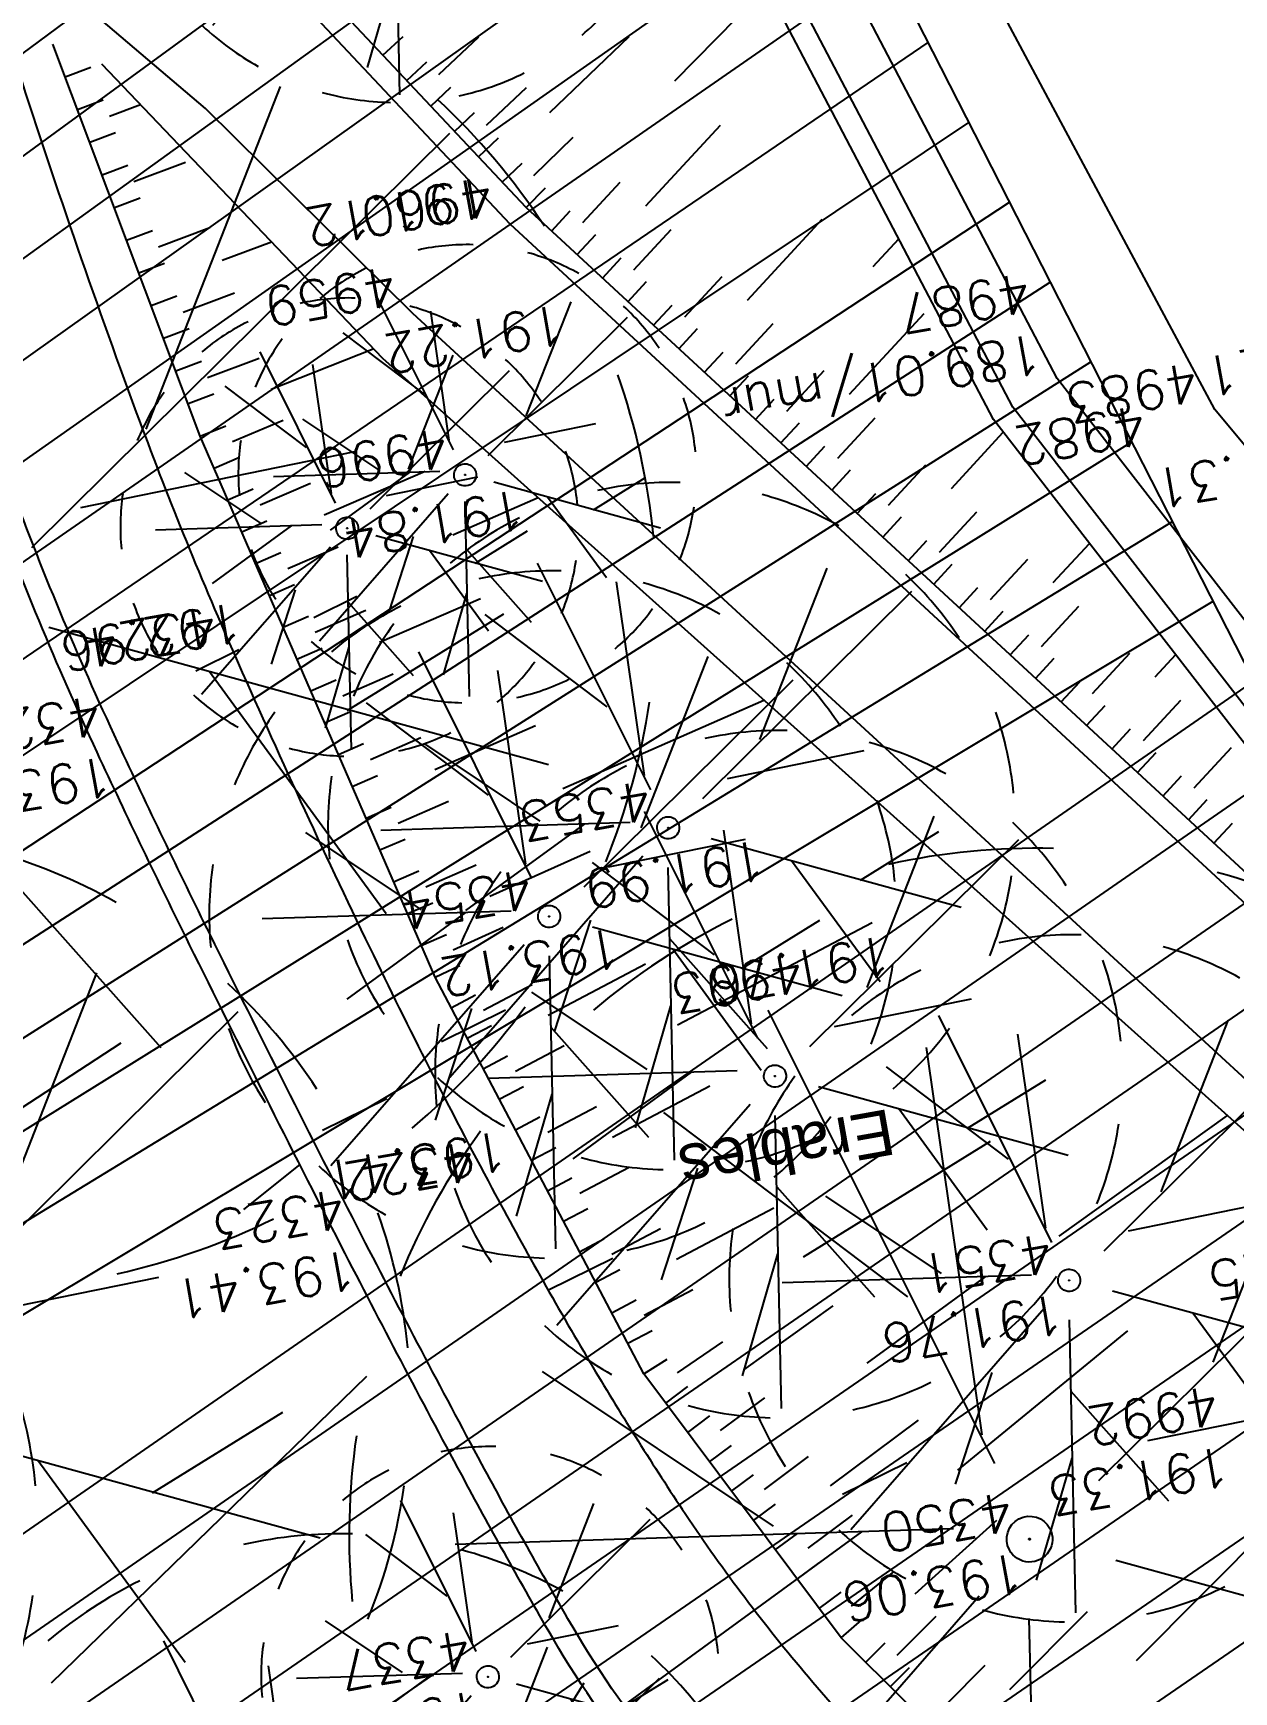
# Model space of a CAD drawing. Extents: x -2313930 to 3286427, y -3858277 to 2572692.
# Drawn here: x 490872 to 501358, y -307768 to -293283 of the extents above; entities that cross this region are included whole.
import ezdxf
from ezdxf.enums import TextEntityAlignment as Align
from ezdxf.lldxf.tags import DXFTag

# ---------------------------------------------------------------- set-up
doc = ezdxf.new("R2010")
doc.units = 0
for name, color, linetype, lineweight in [('_GAZELEC-RESERVATION 2', 132, 'Continuous', 18), ('Fond topo - P', 252, 'Continuous', 50), ('Fond topo - VOI', 252, 'Continuous', 25)]:
    doc.layers.add(name, color=color, linetype=linetype, lineweight=lineweight)
for name, color, linetype in [('Fond topo - CLO_MUR', 252, 'Continuous'), ('Fond topo - ESPACE_BOISE', 252, 'Continuous'), ('Fond topo - TAL', 252, 'Continuous'), ('Fond topo - TAL_HAC', 252, 'Continuous'), ('Fond topo - VEG', 252, 'Continuous'), ('Fond topo - VEG_TXT_ESSENCE', 252, 'Continuous'), ('Fond topo - Z_500', 252, 'Continuous'), ('prlm-VRD', 2, 'Continuous'), ('SA - EBC', 252, 'Continuous')]:
    doc.layers.add(name, color=color, linetype=linetype)
for name, color, linetype, plot in [('Fond topo - N', 252, 'Continuous', False), ('Fond topo - NCACHE', 252, 'Continuous', False), ('Fond topo - ZCACHE', 252, 'Continuous', False)]:
    doc.layers.add(name, color=color, linetype=linetype, plot=plot)
doc.styles.add('2000_ARIAL', font='arial.ttf', dxfattribs={"height": 0.400000006})
doc.styles.add('SIMPLEX', font='simplex_.ttf', dxfattribs={"height": 1.25})
tags = doc.linetypes.add('L1', pattern=[1.0000000298023224, 0.6000000238418579, -0.4000000059604645]).pattern_tags.tags
tags[6:7] = [DXFTag(74, 4), DXFTag(75, 0), DXFTag(340, '0'), DXFTag(46, 0.0), DXFTag(50, 0.0), DXFTag(44, 0.0), DXFTag(45, 0.0)]
tags[4:5] = [DXFTag(74, 4), DXFTag(75, 0), DXFTag(340, '0'), DXFTag(46, 0.0), DXFTag(50, 0.0), DXFTag(44, 0.0), DXFTag(45, 0.0)]
tags = doc.linetypes.add('L16', pattern=[0.37500001490116125, 0.300000011920929, -0.07500000298023224]).pattern_tags.tags
tags[6:7] = [DXFTag(74, 4), DXFTag(75, 0), DXFTag(340, '0'), DXFTag(46, 0.0), DXFTag(50, 0.0), DXFTag(44, 0.0), DXFTag(45, 0.0)]
tags[4:5] = [DXFTag(74, 4), DXFTag(75, 0), DXFTag(340, '0'), DXFTag(46, 0.0), DXFTag(50, 0.0), DXFTag(44, 0.0), DXFTag(45, 0.0)]
tags = doc.linetypes.add('L8', pattern=[0.22500000894069674, 0.1500000059604645, -0.07500000298023224]).pattern_tags.tags
tags[6:7] = [DXFTag(74, 4), DXFTag(75, 0), DXFTag(340, '0'), DXFTag(46, 0.0), DXFTag(50, 0.0), DXFTag(44, 0.0), DXFTag(45, 0.0)]
tags[4:5] = [DXFTag(74, 4), DXFTag(75, 0), DXFTag(340, '0'), DXFTag(46, 0.0), DXFTag(50, 0.0), DXFTag(44, 0.0), DXFTag(45, 0.0)]

# ---------------------------------------------------------------- blocks, each defined once
blk = doc.blocks.new('PTOPO')
at = {"layer": 'Fond topo - NCACHE', "style": 'SIMPLEX'}
blk.add_attdef('MAT', text='', height=0.34, dxfattribs=at).set_placement((0.09999999986030161, -0.09999999962747097), align=Align.TOP_LEFT)
at = {"layer": 'Fond topo - ZCACHE', "style": 'SIMPLEX'}
blk.add_attdef('ALT', (0.09999999986030161, 0.09999999962747097), '', height=0.34, dxfattribs=at)
blk = doc.blocks.new('VEG14')
at = {"ltscale": 2, "flags": 128}
for points in [[(0.5, 0, -1), (-0.5, 0, -1)], [(0.016, 0, -1), (-0.016, 0, -1)]]:
    blk.add_lwpolyline(points, format="xyb", close=True, dxfattribs=at)
blk = doc.blocks.new('VEG12')
at = {"ltscale": 2}
for p, q in [((0.01815258799999997, 0.057406781), (0.100441039, 0.47293725)), ((0.05749608, 0.253444298), (0.145517598, 0.414706841)), ((0.037902722, 0.15845596), (-0.06593155700000003, 0.344147082)), ((-0.158788295, 0.086017079), (-0.245985314, 0.284587218)), ((0.04981112299999996, 0.033821695), (0.391570728, 0.285894318)), ((0.143890955, 0.107467204), (0.230033352, 0.253971609)), ((0.2917471699999999, 0.208620217), (0.392372872, 0.233301274)), ((-0.05229389700000003, 0.02983962500000001), (-0.383643778, 0.204631851)), ((-0.25001839, 0.135126714), (-0.3755999820000001, 0.091127132)), ((0.122915307, -0.02992704099999999), (0.317230371, 0.05540147100000001)), ((0.057557527, -0.01766878999999999), (0.411943876, -0.08413611500000001)), ((-0.05265807700000003, -0.029192154), (-0.412380265, -0.256628677)), ((-0.09359106700000003, -0.049762263), (-0.2956446150000001, -0.04653133200000001)), ((0.184132294, -0.04763066399999999), (0.323120213, -0.192805613)), ((0.01825986499999999, -0.057372749), (0.107637982, -0.4128258760000001)), ((0.02259491799999996, -0.07955337300000001), (0.001649748999999978, -0.36183712)), ((-0.151821475, -0.09483882200000002), (-0.2999525240000001, -0.315936062)), ((0.05371548199999998, -0.188497704), (0.197263789, -0.356749422))]:
    blk.add_line(p, q, dxfattribs=at)
for start, end in [(90, 103.8461539085843), (62.30769199853572, 76.15384597947835), (117.6923078993823, 131.5384619204946), (34.61538499867542, 48.46153799321151), (145.3846149358338, 159.2307690506909), (6.923076979206323, 20.76923090842763), (173.0769230068974, 186.9230769931026), (339.2307689837768, 353.0769230207937), (200.7692310571047, 214.6153850641662), (311.5384620067885, 325.3846150013246), (228.4615380795054, 242.3076921006177), (283.8461540205217, 297.6923080014643), (256.1538460914157, 270)]:
    blk.add_arc((0, 0), 0.496982058, start, end, dxfattribs=at)
blk = doc.blocks.new('RESINEUX')
at = {"ltscale": 2}
for p, q in [((-0.074169265, 0.428845282), (-0.014171327, 0.418845625)), ((-0.094168577, 0.388846656), (-0.024170983, 0.388846656)), ((-0.104168234, 0.338848375), (-0.014171327, 0.348848031)), ((-0.11416789, 0.298849749), (-0.014171327, 0.318849062)), ((-0.11416789, 0.258851124), (-0.004171670000000001, 0.288850093)), ((-0.104168234, 0.218852498), (0.015827643, 0.258851124)), ((0.325816989, 0.248851468), (0.345816302, 0.168854217)), ((0.365815615, 0.248851468), (0.365815615, 0.188853529)), ((0.285818364, 0.238851811), (0.325816989, 0.15885456)), ((0.395814584, 0.238851811), (0.395814584, 0.188853529)), ((-0.094168577, 0.178853873), (0.015827643, 0.218852499)), ((0.245819739, 0.218852498), (0.29581802, 0.138855248)), ((0.425813553, 0.228852155), (0.415813896, 0.188853529)), ((0.445812866, 0.208852842), (0.435813209, 0.188853529)), ((-0.094168577, 0.128855591), (0.035826955, 0.18885353)), ((0.205821113, 0.198853186), (0.265819051, 0.108856279)), ((0.165822488, 0.178853873), (0.225820426, 0.07885731)), ((-0.08416892100000001, 0.08885696600000001), (0.035826955, 0.148854904)), ((0.115824206, 0.148854904), (0.205821113, 0.038858684)), ((-0.074169264, 0.058857997), (0.05582626800000001, 0.118855935)), ((0.06582592400000001, 0.118855935), (0.155822831, 0.008859715)), ((-0.444156549, 0.058857997), (-0.394158268, 0.108856279)), ((-0.41415758, 0.018859372), (-0.374158955, 0.08885696600000001)), ((-0.374158955, -0.011139597), (-0.33416033, 0.08885696600000001)), ((-0.33416033, -0.03113891), (-0.294161704, 0.08885696600000001)), ((-0.294161704, -0.051138223), (-0.264162735, 0.08885696600000001)), ((-0.254163079, -0.06113787900000001), (-0.234163766, 0.08885696600000001)), ((-0.204164797, -0.071137536), (-0.204164797, 0.08885696600000001)), ((-0.164166172, -0.08113719200000001), (-0.164166172, 0.08885696600000001)), ((-0.124167546, -0.091136848), (-0.11416789, 0.098856622)), ((0.045826612, -0.14113513), (0.125823863, -0.001139941)), ((0.09582489300000001, -0.151134786), (0.175822144, -0.03113891)), ((0.135823519, -0.161134443), (0.225820426, -0.051138223)), ((-0.104168234, -0.06113787900000001), (0.025827299, -0.14113513)), ((0.185821801, -0.171134099), (0.265819051, -0.08113719200000001)), ((-0.11416789, -0.101136505), (-0.004171670000000001, -0.171134099)), ((0.235820082, -0.191133412), (0.315817333, -0.111136161)), ((-0.124167546, -0.151134786), (-0.014171327, -0.211132724)), ((0.275818708, -0.201133068), (0.345816302, -0.151134786)), ((-0.134167203, -0.191133412), (-0.014171327, -0.261131006)), ((0.305817677, -0.231132037), (0.375815271, -0.191133412)), ((-0.134167203, -0.231132037), (-0.034170639, -0.301129632)), ((0.335816646, -0.271130662), (0.395814584, -0.25113135)), ((-0.144166859, -0.271130662), (-0.054169952, -0.341128257)), ((0.385814927, -0.291129975), (0.345816302, -0.291129975)), ((-0.154166515, -0.311129288), (-0.074169264, -0.3911265390000001)), ((0.345816302, -0.311129288), (0.385814927, -0.321128944)), ((0.365815615, -0.341128257), (0.345816302, -0.331128601)), ((-0.174165828, -0.341128257), (-0.124167546, -0.411125851)), ((-0.204164797, -0.36112757), (-0.174165828, -0.431125164)), ((-0.264162735, -0.3911265390000001), (-0.264162735, -0.431125164)), ((-0.234163766, -0.381126882), (-0.22416411, -0.431125164))]:
    blk.add_line(p, q, dxfattribs=at)
for centre, major_axis, ratio, start_param, end_param in [((0.125824658, 0.32584846), (-0.141416496, 0.141416496), 0.9999999999990478, 6.0187679254481, 7.001196311805126), ((0.626553274, 0.375004286), (0.495806787, 0.495806787), 0.9999999999992479, 2.407115294926716, 2.808261770600389), ((0.6156107310000001, -0.413017298), (-0.494244527, 0.494244527), 0.9999999999994863, 5.940864207087385, 6.402329262634387), ((0.346817063, 0.020858942), (0.141416496, 0.141416496), 0.9999999999984862, 0.2082352305735228, 0.9403659464662355), ((-0.271161699, 0.231851691), (-0.148487321, 0.148487321), 0.999999999999426, 1.039500649605982, 1.948537937165391), ((-0.132308309, 0.771717634), (0.5413446150000001, 0.5413446150000001), 0.999999999999071, 3.63264165587472, 4.003214602841574), ((0, 0), (-0.001131371, 0.001131371), 0.99999999997417, 3.926990817000156, 7.06858347058995), ((0, 0), (-0.001131371, 0.001131371), 0.99999999997417, 0.7853981634103633, 3.926990817000156), ((-0.091248273, -0.737988308), (0.495574425, 0.495574425), 0.9999999999996342, 0.1822567691657557, 0.5883250715815413), ((-0.744748968, -0.046828497), (-0.4953887950000001, 0.4953887950000001), 0.9999999999996526, 3.509030027783859, 3.906773112117224), ((0.162823386, -0.300130027), (-0.141416496, 0.141416496), 0.9999999999997603, 3.670881203304562, 4.697745667496582), ((-0.265161906, -0.212133051), (-0.141416496, 0.141416496), 0.9999999999999891, 2.259520706035595, 3.289317319450373)]:
    blk.add_ellipse(centre, major_axis=major_axis, ratio=ratio, start_param=start_param, end_param=end_param, dxfattribs=at)
blk = doc.blocks.new('A$C1F970F0F')
at = {"layer": 'SA - EBC'}
h = blk.add_hatch(dxfattribs=at)
h.set_pattern_fill('_USER', color=256, scale=74.99999999999999, angle=-325.7236014113932, style=0, pattern_type=0)
h.set_pattern_definition([(34.27639858860678, (-277130161.1279894, -473864756.7787022), (-42.238928459823, 61.97477650275113), [])])
edge = h.paths.add_edge_path()
edge.add_line((5801.470568619522, -3162.013069131843), (4083.559282644929, -3271.123614088357))
edge.add_line((4083.559282644929, -3271.123614088356), (4014.481307725509, -3717.332461968055))
edge.add_line((4014.48130772551, -3717.332461968055), (3135.517961824245, -3810.19300101904))
edge.add_line((3135.517961824245, -3810.19300101904), (2274.245008604417, -3693.648081323564))
edge.add_line((2274.245008604417, -3693.648081323564), (1554.636776175834, -3420.099318784944))
edge.add_arc((2508.775769578408, -2315.674454232369), 1459.498372788833, 157.1868533427094, 229.1754823893534, ccw=False)
edge.add_arc((1966.013830892235, -2087.371785851423), 870.6752834691503, 94.3015183869224, 157.1868533106914, ccw=False)
edge.add_line((1900.708697991695, -1219.149067345796), (2859.239020416566, -1223.495634912559))
edge.add_arc((3100.860739749298, 1265.329539486049), 2500.526305395239, 264.4549516394795, 302.9422754293212)
edge.add_arc((4209.331858878893, -445.3369775435177), 462.1229708170858, 302.9422754305585, 376.8336969250394)
edge.add_arc((2214.122706379954, -1049.006753214115), 2546.655714682971, 16.8336969158998, 38.14703645440247)
edge.add_arc((3041.32627014761, -399.2990096244524), 1494.806919462396, 38.14703657403813, 72.97328584086019)
edge.add_line((3479.031970107599, 1029.988031775616), (2182.437305702805, 1414.38613606858))
edge.add_line((2182.437305702805, 1414.38613606858), (1056.590900019184, 1822.819186472099))
edge.add_arc((1766.412018482452, 3779.442320525911), 2081.398594438606, 212.7495497786225, 250.0603089288685, ccw=False)
edge.add_line((15.86575126143373, 2653.472571668582), (-104.0907319930869, 3091.26353710603))
edge.add_line((-104.0907319930869, 3091.26353710603), (-169.6986146466322, 3639.54836895815))
edge.add_line((-169.6986146466322, 3639.548368958149), (-35.58090533515337, 6158.014854826562))
edge.add_arc((-194.3533792400212, 7143.826589584332), 998.5156357593988, 279.1493507374978, 373.962283499627)
edge.add_arc((2392.201579171132, 7786.918955579627), 1666.786287877102, 172.6269749467245, 193.9622835974407, ccw=False)
edge.add_arc((-45.50651600643437, 8102.354993671941), 791.2455775503726, -7.373025019439765, 16.43829965925021)
edge.add_line((713.3969204091394, 8326.263765657093), (486.7428317772967, 9142.81155059313))
edge.add_line((486.7428317772967, 9142.811550593131), (1338.845530021721, 9564.23852196786))
edge.add_line((1338.845530021721, 9564.23852196786), (1632.623584095551, 8945.24637913095))
edge.add_line((1632.623584095551, 8945.246379130947), (1394.029444699765, 8829.874494032001))
edge.add_line((1394.029444699765, 8829.874494032001), (1731.997733793977, 8131.230781666551))
edge.add_arc((1233.216649704336, 7889.945865525577), 554.0766919865823, -19.640967550384175, 25.815335324856676, ccw=False)
edge.add_line((1755.055695752756, 7703.706797235046), (1558.214479468655, 6807.520788570679))
edge.add_line((1558.214479468655, 6807.52078857068), (1570.021725572625, 6609.158708993335))
edge.add_line((1570.021725572625, 6609.158708993335), (1852.913141606868, 5734.125706863067))
edge.add_line((1852.913141606869, 5734.125706863067), (2726.748207475315, 4020.986816292172))
edge.add_line((2726.748207475315, 4020.986816292172), (3802.352916265851, 4004.947770972833))
edge.add_arc((8355.58168857983, 5950.706307988518), 4951.552134169374, 203.138762427905, 230.8301436200186)
edge.add_arc((13583.66465597079, 12367.85935474512), 13228.79229856088, 230.8301435441083, 233.1638398044412)
edge.add_line((5652.622255943647, 1780.153648245416), (4998.697813068342, 1820.441475819727))
edge.add_line((4998.697813068342, 1820.441475819727), (4863.841220233488, 767.0816613875431))
edge.add_line((4863.841220233488, 767.0816613875434), (5595.355488733695, 631.185878681516))
edge.add_line((5595.355488733695, 631.1858786815158), (5852.747939948536, -2020.707044821664))
edge.add_line((5852.747939948536, -2020.707044821665), (5881.394298709887, -2966.563612924887))
edge.add_line((5881.394298709887, -2966.563612924887), (5801.470568619523, -3162.013069131842))
at = {"layer": 'Fond topo - CLO_MUR', "ltscale": 2, "flags": 128}
for points in [[(3210.806780600868, 3655.560700736976), (2967.47607868367, 3852.247976098117), (2806.124080487538, 4009.722052395067), (2483.105938503675, 4426.406660257979), (2293.115390969659, 4788.92082265986), (2078.790872079524, 5309.014267923731), (2007.53972659059, 5290.836340538137)], [(3185.690594999554, 3616.714062519209), (2936.886427587082, 3817.825609500645), (2771.71810132509, 3979.024292373781), (2444.253974394841, 4401.444099320484), (2251.39051342329, 4769.439965430745), (2051.473408426969, 5254.571467959324), (2018.911219276944, 5246.264048859436)]]:
    blk.add_lwpolyline(points, dxfattribs=at)
at = {"layer": 'Fond topo - ESPACE_BOISE', "linetype": 'L1', "ltscale": 2, "flags": 128}
blk.add_lwpolyline([(5801.470568619522, -3162.013069131843), (4083.559282644929, -3271.123614088356), (4014.48130772551, -3717.332461968055), (3135.517961824245, -3810.19300101904), (2274.245008604417, -3693.648081323564), (1554.636776175834, -3420.099318784944, -0.3248648439675891), (1163.447808694293, -1749.787382690587, -0.2814891279475962), (1900.708697991695, -1219.149067345796), (2859.239020416566, -1223.495634912559, 0.1695292870025676), (4460.631470672048, -833.159289007697, 0.3340686001642133), (4651.652558133293, -311.5085830883972, 0.09326601102169153), (4216.884593398947, 524.0158635944096, 0.153138720952933), (3479.031970107599, 1029.988031775616), (2182.437305702805, 1414.38613606858), (1056.590900019184, 1822.819186472099, -0.1642525569996709), (15.86575126143373, 2653.472571668582), (-104.0907319930869, 3091.26353710603), (-169.6986146466322, 3639.548368958149), (-35.58090533515337, 6158.014854826562, 0.4390366150430304), (774.660880078399, 7384.751557306568, -0.09336270405047195), (739.1967976091219, 8000.81547627212, 0.104271961321091), (713.3969204091394, 8326.263765657093), (486.7428317772967, 9142.811550593131), (1338.845530021721, 9564.23852196786), (1632.623584095551, 8945.246379130947), (1394.029444699765, 8829.874494032001), (1731.997733793977, 8131.23078166655, -0.2009829630843761), (1755.055695752756, 7703.706797235046), (1558.214479468655, 6807.52078857068), (1570.021725572625, 6609.158708993335), (1852.913141606869, 5734.125706863067), (2726.748207475315, 4020.986816292172), (3802.352916265851, 4004.947770972833, 0.121417881002313), (5228.074839294609, 2111.882341611708, 0.01018302282179253), (5652.622255943647, 1780.153648245416), (4998.697813068342, 1820.441475819727), (4863.841220233488, 767.0816613875434), (5595.355488733695, 631.1858786815158), (5852.747939948536, -2020.707044821665), (5881.394298709887, -2966.563612924887)], format="xyb", close=True, dxfattribs=at)
at = {"layer": 'Fond topo - TAL', "linetype": 'L8', "ltscale": 2, "flags": 128}
for points in [[(3095.782607199828, 2385.585303046955, 0.2025701717713174), (3062.928562418754, 2428.211306367457, -0.007879161599459306), (2857.803467410294, 2566.268508164295, -0.01612499363821745), (2760.575440600426, 2638.720483728613, -0.005612050926987784), (2357.461271401177, 2967.296817088869, -0.02310981944406066), (2262.98048469697, 3053.793995152751, -0.02656853736084773), (2121.606081146174, 3211.721960668646, -0.03868213141289542), (2038.45437682572, 3333.343527862226, -0.007175392863421301), (1963.013500548578, 3468.842593592141, -0.004924543901637316), (1858.109154729277, 3668.478834636397, -0.003633774980151405), (1725.411288200116, 3931.858539373142, -0.005756497948632509), (1644.66149301996, 4099.913051201009, -0.02086462232268653), (1548.002817935727, 4331.961080216465, -0.01528835115206335), (1439.664852180741, 4656.282704507437, -0.00998661920293276), (1370.416238611539, 4904.713335883505, -0.02421681069612429), (1348.592634374304, 5010.498408480193, -0.004068535753421325), (1329.870118341899, 5137.04332846393, -0.00117186381131355), (1269.618313142295, 5576.012034803227, -0.001529534022618814), (1207.758708859682, 6045.509424564135, -0.006277708336209411), (1194.419927550409, 6160.595131915282, -0.0295487888980973), (1190.357233869101, 6253.392064706427, -0.007897956095757505), (1200.907519814881, 6592.264625065231, -0.009534636861174617), (1219.619672052993, 6875.423149991743, -0.02633710465156826), (1230.412077270945, 6953.292803315764)], [(1648.476071099158, 4701.044742868301), (1893.836695455289, 4444.173057774624), (2760.977628470978, 3666.99480532285), (3028.826082149247, 3460.239980397087), (3286.899550296483, 3277.195127444467, 0.171233238763422), (3472.041498058922, 3224.408252583907, -0.137285581872792), (3581.59565091623, 3200.893260052817), (3809.656691272578, 2997.558123048317), (3923.665475203653, 2946.706003644211)]]:
    blk.add_lwpolyline(points, format="xyb", dxfattribs=at)
blk.add_lwpolyline([(3068.46633406724, 3685.751229576934), (2923.586579172582, 3802.859362907181), (2756.758979975642, 3965.677440140445), (2427.361816069531, 4390.590812116205), (2233.249262345834, 4760.970027264518), (2039.596250322285, 5230.900685447556), (2013.211437483017, 5224.169267948493), (1971.530552636766, 5263.368652612423), (1862.517178697448, 5605.352517300847)], dxfattribs=at)
at = {"layer": 'Fond topo - TAL', "ltscale": 2, "flags": 128}
blk.add_lwpolyline([(3081.791728488739, 3665.680750370193), (2864.608810588767, 3794.327295501594), (2019.256500840869, 4575.692206448699), (1602.661694028152, 5018.796858064138), (1518.349509915227, 5296.29941605996), (1484.442930449464, 5498.940167417768)], dxfattribs=at)
blk.add_lwpolyline([(3957.59698330233, 2412.259917044002, -0.3425138750578529), (3406.885209989199, 2389.106051835992), (3038.389476030778, 2659.934852452931), (2530.54520203733, 3091.617978206086), (2294.302469555111, 3326.532365966428), (2122.098396306587, 3557.314033333056), (1939.759742864402, 3903.483195508229), (1734.751709066676, 4375.89273427344), (1606.07620429634, 4718.291820492157)], format="xyb", dxfattribs=at)
at = {"layer": 'Fond topo - TAL_HAC', "ltscale": 2}
for p, q in [((2149.149291001636, 4686.362304974867), (2230.068093005003, 4768.689654077556)), ((1894.278058752828, 4708.62360183744), (1911.763617523257, 4725.063043509688)), ((1943.008228056706, 4691.830194660337), (1977.979345465165, 4724.709077555968)), ((2040.030827402994, 4658.698201445109), (2109.393838291227, 4725.066663171521)), ((1616.799162999297, 4689.758563431034), (1639.265107280401, 4698.201391863468)), ((1915.107799162297, 4686.468369513778), (1932.593357886286, 4702.90781081567)), ((1935.937539416491, 4664.313136745583), (1953.423098175138, 4680.752578230487)), ((1984.667708800092, 4647.519729363806), (2019.638826111499, 4680.398612372604)), ((1627.522121781978, 4661.225306165235), (1649.988065954248, 4669.668134523494)), ((1655.349545388568, 4655.401505929849), (1682.373331631803, 4665.557196925321)), ((1956.767279779519, 4642.157904051564), (1974.252838572825, 4658.59734571948)), ((1638.245080450277, 4632.6920489211), (1660.711024622546, 4641.134877279358)), ((1977.597020211865, 4620.00267172357), (1995.082578935854, 4636.442113025461)), ((2026.033601025152, 4603.510762602167), (2060.422828568325, 4636.997790351932)), ((2123.743052624328, 4577.160045917805), (2188.904743597663, 4647.657946799874)), ((1648.968039176111, 4604.158791855643), (1671.433983405228, 4612.601620013561)), ((1676.7954627827, 4598.334991620257), (1721.727351236074, 4615.220648410949)), ((1998.426760443182, 4597.847438959707), (2015.912319236488, 4614.286880627622)), ((2019.256500840869, 4575.692206448699), (2036.154882682105, 4592.734644506869)), ((2068.916093664702, 4562.473329906644), (2101.496939231781, 4597.722280522026)), ((1659.690997935915, 4575.625534594178), (1682.156942073526, 4584.068362769424)), ((2041.502614268074, 4555.129972027491), (2057.793036977094, 4572.754447254507)), ((2212.727506263833, 4494.911107866948), (2277.889197328674, 4565.409008731688)), ((1670.413956661749, 4547.092277528722), (1692.879900890866, 4555.535105686638)), ((1698.241380216351, 4541.268477018818), (1743.173268687054, 4558.154133901015)), ((2063.748727643292, 4534.567737331765), (2080.03915038697, 4552.192212741793)), ((2113.408320467125, 4521.34886078971), (2145.989165999546, 4556.597811222079)), ((2322.381424160208, 4524.284539893603), (2344.661216654139, 4548.388865101046)), ((1753.896227338023, 4529.620876565374), (1796.812554057332, 4545.749073767684)), ((1681.136915421554, 4518.559020267257), (1703.602859593823, 4527.001848625514)), ((2085.994841070497, 4514.005502910557), (2102.285263779517, 4531.629978137573)), ((2108.240954497703, 4493.443268489348), (2124.531377241381, 4511.067743899376)), ((2157.900547413042, 4480.224391929964), (2190.481392853957, 4515.473342379662)), ((1691.859874095399, 4490.025762927283), (1714.325818376504, 4498.468591359717)), ((1719.687297701989, 4484.201962691896), (1764.619186120704, 4501.087619299577)), ((2130.487067884703, 4472.881033980966), (2146.777490616598, 4490.50550920365)), ((2301.711959989296, 4412.6621698946), (2366.873650962631, 4483.160070776669)), ((1702.582832763698, 4461.492505683147), (1725.048777044803, 4469.935334115582)), ((2152.733181311908, 4452.318799559757), (2169.023604100651, 4469.9432745821)), ((2202.392774250124, 4439.099922996041), (2234.973619668162, 4474.348873450072)), ((1796.623204828123, 4416.92713089015), (1885.83853394419, 4452.376038151705)), ((2174.979294704455, 4431.756564955537), (2191.269717562515, 4449.381040343904)), ((1713.305791581038, 4432.959248600361), (1735.771735862142, 4441.402077032796)), ((1741.133215096121, 4427.135448382303), (1786.065103641001, 4444.021105155667)), ((2246.88500102967, 4397.975453883439), (2279.465846470584, 4433.224404333137)), ((2197.225408114331, 4411.194330442823), (2213.515830937733, 4428.818805648178)), ((1724.028750249337, 4404.425991356225), (1746.494694530441, 4412.86881978866)), ((2219.471521633042, 4390.632096004286), (2235.761944307403, 4408.25657104829)), ((1762.913522420837, 4371.276127001422), (1807.181305906411, 4389.833156550457)), ((2291.377227884081, 4356.850985041022), (2323.958073416501, 4392.099935473391)), ((1734.751709066676, 4375.89273427344), (1756.999761482528, 4384.894076667752)), ((2241.717635025589, 4370.069861400066), (2258.008057769267, 4387.694336810093)), ((2390.69641364613, 4330.413231935248), (2436.008844735709, 4379.436380703562)), ((2263.963748452795, 4349.507626978857), (2280.254171144485, 4367.132102114367)), ((1746.811005201253, 4348.103937998269), (1768.827283376474, 4357.658177426597)), ((1843.008080038052, 4307.294665837087), (1931.073192768736, 4345.511624208271)), ((2286.209861862671, 4328.945392466143), (2302.50028457169, 4346.569867693159)), ((2335.869454686504, 4315.726515924087), (2368.450300218924, 4350.975466356457)), ((1786.916227501045, 4315.974982981084), (1830.948783903475, 4335.083462112259)), ((1758.870301226307, 4320.315141269901), (1780.886579470845, 4329.869381064253)), ((1955.191784928367, 4289.934031204733), (2029.803191382593, 4322.31258552942)), ((2308.455975266999, 4308.383158049266), (2324.746397998895, 4326.00763327195)), ((1770.929597269378, 4292.52634501206), (1792.945875605422, 4302.080584789082)), ((2330.702088694205, 4287.820923628058), (2346.992511374113, 4305.445398576224)), ((2380.361681518038, 4274.602047086002), (2412.942527073335, 4309.850997514041)), ((1782.98889349546, 4264.737548719559), (1805.00517170534, 4274.291788330899)), ((1811.034819683552, 4260.397389973214), (1855.06737613797, 4279.505869378906)), ((2352.948202069423, 4267.258688932332), (2369.238624801318, 4284.883164155015)), ((2479.680867280087, 4248.16429398023), (2511.274730956914, 4282.345436694966)), ((2375.194315496628, 4246.696454511123), (2391.484738205647, 4264.32092973814)), ((2424.853908320461, 4233.477577969068), (2457.434753852881, 4268.726528401437)), ((1795.048189630037, 4236.948752444388), (1817.064467787929, 4246.502991781211)), ((1891.245264466836, 4196.139480283207), (1979.31037719752, 4234.356438654391)), ((2397.440428923833, 4226.134220089915), (2413.730851598194, 4243.75869513392)), ((1807.107485655091, 4209.159955716021), (1829.123763899629, 4218.714195510372)), ((1835.153411929829, 4204.819797427203), (1879.18596833226, 4223.928276558378)), ((2419.686542299051, 4205.571985394189), (2435.97696500807, 4223.196460621204)), ((2469.346135122884, 4192.353108852133), (2501.926980655305, 4227.602059284503)), ((2441.932655726257, 4185.00975097298), (2458.223078435276, 4202.634226199996)), ((1819.166781789668, 4181.37115944085), (1841.183060034206, 4190.925399235201)), ((2513.838362068801, 4151.228639992387), (2546.419207601221, 4186.477590424757)), ((2464.178769130585, 4164.447516556104), (2480.469191953986, 4182.071991761459)), ((2568.665320976439, 4165.915355729031), (2586.54061732716, 4185.25449284772)), ((1831.226077924244, 4153.582363165679), (1853.242356134124, 4163.136602777018)), ((1859.272004146995, 4149.242204602344), (1903.304560487031, 4168.350684029698)), ((2486.424882505803, 4143.885281860378), (2502.715305363863, 4161.509757248744)), ((2051.345278281225, 4068.347017449318), (2227.010767928867, 4145.564569186919)), ((2558.330588871224, 4110.104170875453), (2590.911434438303, 4145.353121490834)), ((1843.285374006834, 4125.79356661599), (1865.301652216713, 4135.34780622733)), ((2508.670995933008, 4123.32304743917), (2524.961418756409, 4140.947522644524)), ((1939.482448860962, 4084.984294546315), (2027.54756171781, 4123.201253083181)), ((2530.917109360214, 4102.760813017961), (2547.207532183615, 4120.385288223315)), ((1855.344670083875, 4098.00477016214), (1877.36094835129, 4107.559009952159)), ((1883.390596341284, 4093.664611781817), (1927.423152761044, 4112.773091004497)), ((2553.163222735431, 4082.198578322236), (2569.453645570615, 4099.823053714934)), ((2602.82281565077, 4068.97970176285), (2635.403661183191, 4104.228652195221)), ((1867.403966218452, 4070.215973886969), (1889.42024446299, 4079.77021368132)), ((2575.409336162636, 4061.636343901027), (2591.699758963161, 4079.260819110713)), ((1907.509188632626, 4038.087018848124), (1951.541744943551, 4057.195497996627)), ((2597.655449566966, 4041.074109484151), (2613.945872390367, 4058.698584689505)), ((1879.463262353029, 4042.427177611798), (1901.479540510921, 4051.98141694862)), ((2619.901563091224, 4020.511874949775), (2636.191985800243, 4038.13635017679)), ((1891.522558435618, 4014.63838106211), (1913.538836645497, 4024.192620673449)), ((1987.441821917758, 3974.447881591111), (2075.142994861969, 4013.49278190696)), ((1931.627780884451, 3982.509426206275), (1975.660337189828, 4001.617905450617)), ((1903.581854535536, 3986.849584603927), (1925.598132780074, 3996.403824398278)), ((1915.641150647236, 3959.060788333088), (1937.657428891774, 3968.615028127439)), ((1927.700446781813, 3931.271992057917), (1949.716724939705, 3940.82623139474)), ((1955.558581909636, 3927.343168928833), (1999.223306737194, 3947.277857714277)), ((2151.517675349589, 3861.949344561574), (2321.392768367656, 3951.428128896013)), ((1939.759742864402, 3903.483195508229), (1961.400438839362, 3913.860106375754)), ((2038.528028417553, 3870.466746974221), (2123.46557483751, 3915.206138921341)), ((1982.033204871124, 3874.725448006199), (2024.501978060999, 3897.095143936172)), ((1953.785793106573, 3876.85479856794), (1975.020179767367, 3888.039646567849)), ((1967.811843405592, 3850.226401427311), (1989.046229957551, 3861.411249353043)), ((1344.105081982983, 3636.284800753971), (1665.577451129947, 3846.312217771793)), ((2010.085305417861, 3821.468653829442), (2052.554078625066, 3843.838349850922)), ((1981.837893618653, 3823.598004208172), (2003.072280279446, 3834.782852208081)), ((1995.863943860824, 3796.969607267884), (2017.098330521618, 3808.154455267792)), ((2094.632229379317, 3763.953158550865), (2179.569775925438, 3808.692550663667)), ((2009.889994194501, 3770.341210310266), (2031.124380763789, 3781.526058327504)), ((2038.137405907064, 3768.211859474007), (2080.606179171804, 3790.581555674165)), ((2484.755034337396, 3677.536983923429), (2631.945691516632, 3782.640153689089)), ((2023.916044499068, 3743.712813073798), (2045.150431045479, 3754.897661095368)), ((2261.518723249835, 3659.41887878354), (2424.885293790451, 3760.291885928232)), ((1772.834956682443, 3700.69354244645), (1822.030972847897, 3740.087076254683)), ((2066.189506505789, 3714.955065571769), (2108.658279695665, 3737.324761501742)), ((2037.942094706581, 3717.084415950498), (2059.176481367374, 3728.269263950407)), ((2051.968144914094, 3690.456018827198), (2073.202531557558, 3701.640866735601)), ((2150.736430415257, 3657.439570018673), (2235.673976984255, 3702.178962127144)), ((2094.241607017868, 3661.698271212), (2136.710380225073, 3684.06796723348)), ((2065.994195253318, 3663.827621773742), (2087.228581799729, 3675.012469795312)), ((2080.020245552337, 3637.199224633112), (2101.254632156283, 3648.384072833362)), ((2094.046295794508, 3610.570827692824), (2115.280682363796, 3621.755675710062)), ((2122.293707450224, 3608.441477056906), (2164.762480771811, 3630.811173056723)), ((2209.315982330789, 3560.760765399481), (2287.363469498085, 3616.65879534843)), ((2108.072345984692, 3583.942430478018), (2129.306732645486, 3595.127278477926)), ((2396.184427530377, 3473.005798633095), (2544.624775016052, 3594.782081988472)), ((2151.431265559918, 3558.073248266279), (2190.993396290417, 3585.254819351191)), ((2122.098396306587, 3557.314033333056), (2142.395113246797, 3570.121971667294)), ((1604.864108477871, 3287.296314484027), (1880.092462349321, 3555.074867099445)), ((2141.232182182034, 3531.671625992566), (2160.46741785571, 3546.02452477376)), ((2189.168096788809, 3507.560913645525), (2227.638568244996, 3536.266711282089)), ((2160.365968131657, 3506.02921854324), (2179.601203822662, 3520.38211741594)), ((2285.039925990577, 3459.339488764098), (2361.980869063774, 3516.751084385921)), ((2179.499754086827, 3480.386810998077), (2198.734989795161, 3494.739709962282)), ((2227.435668658943, 3456.276098468024), (2265.906140149789, 3484.9818962876)), ((2198.633540036449, 3454.744403548752), (2217.868775710125, 3469.097302329946)), ((2217.76732597429, 3429.101995912082), (2237.002561642419, 3443.454894789114)), ((2265.703240598394, 3404.991283656547), (2304.173711940199, 3433.697081314773)), ((2552.358997923192, 3306.847702878934), (2687.740197863417, 3442.994427574823)), ((2359.045533873673, 3365.024584340718), (2430.387985922805, 3429.260512989104)), ((2236.901111849736, 3403.459588571593), (2256.136347614918, 3417.812487335457)), ((2256.0348977647, 3377.817180939255), (2275.270133490364, 3392.170079994967)), ((2303.417193661955, 3354.39410985164), (2340.805729956962, 3384.495560807779)), ((2275.168683731652, 3352.174773581436), (2294.403919405328, 3366.52767236263)), ((2441.715173709084, 3281.486047236534), (2509.405773834128, 3349.559409839502)), ((2294.302469555111, 3326.532365966428), (2312.430467861047, 3342.260547161971)), ((2343.440037673445, 3311.516926535086), (2377.285337646891, 3345.553607616469)), ((2315.779081619746, 3305.176512529731), (2332.701731643901, 3322.194853205516)), ((2386.393261802714, 3268.805219661693), (2420.23856177616, 3302.841900743076)), ((2337.25569368438, 3283.820659093034), (2354.178343691206, 3300.838999677313)), ((1917.955722980681, 3042.356945096951), (2069.937920417563, 3287.294226162483))]:
    blk.add_line(p, q, dxfattribs=at)
at = {"layer": 'Fond topo - VOI', "linetype": 'L16', "ltscale": 2, "flags": 128}
for points in [[(56.86273404000667, 5466.869533712125, 0.01722442130375293), (100.7490957892572, 5241.697965665058, 0.04305158241120926), (129.0531697791089, 5154.237426918125, 0.001177569187763674), (261.1383144067263, 4843.032870582231, 0.002427729493112618), (326.2931529755457, 4692.548588717941, 0.001967020956825959), (521.7143402869494, 4251.859969264527, 0.009053493585175633), (566.2761374997808, 4157.064661844938, 0.02150890483590385), (610.9202550321957, 4075.450427662592, 0.003755857879048691), (889.7388132796558, 3621.776473779397, 0.006031040761159129), (1058.432869866898, 3358.963102764782, 0.008024603406108846), (1190.723453779874, 3165.076943838002, 0.04845863152505209), (1333.12735334017, 2999.950607903149, 0.03430654925623074), (1569.661950786684, 2803.244906391133, 0.02760387630777388), (1826.234968976132, 2638.810179415927, 0.04574181495738096), (1994.127830099467, 2563.162316615725, 0.003041655411540011), (2118.636492087664, 2521.094780365128, 0.0008412879643141841), (2569.95813666258, 2372.502347187572, 0.002454288050361413), (2676.546111865867, 2338.186503763289, 0.001190149676915431), (2896.85720450872, 2269.025802803667, 0.2729859319538775), (3085.813253685456, 2299.397294490318, 0.5229621065076793), (3073.34446760256, 2445.294900231599, -0.00786055030879591), (2869.230622651343, 2582.682530549924, -0.01612499385767952), (2773.036716856073, 2654.363904177509, -0.005612051181520921), (2370.270541471567, 2982.65658904875, -0.02310981858493283), (2277.152658593871, 3067.906028562828, -0.02656853706870258), (2137.194908309708, 3224.251464528256, -0.03868213082134395), (2055.787146643901, 3343.322260046691, -0.007175393436975411), (1980.62549295001, 3478.319814973278, -0.004924544095459816), (1875.904400606205, 3677.607318775999, -0.003633774744343019), (1743.337332500545, 3940.727413854674, -0.005756498423518589), (1662.78697956522, 4108.366851243539, -0.02086462172059421), (1566.769855111369, 4338.874712779702, -0.01528835093536459), (1458.819309716361, 4662.036551636573, -0.009986619233383176), (1389.785193736479, 4909.697668854853, -0.02421681082814337), (1368.352793964908, 5013.586465003814, -0.004068535890819898), (1349.677914238661, 5139.809412170728, -0.001171863945288602), (1289.438857186837, 5578.685241930464, -0.00152953393264567), (1227.595236878256, 6048.061317698067, -0.006277708744472327), (1214.314274635904, 6162.648167620609, -0.02954878833963652), (1210.354884519365, 6253.085519557625, -0.007897955815137008), (1220.885509931378, 6591.326589082498, -0.009534637172886556), (1239.547369758186, 6873.72407204614, -0.03049426633253396), (1252.434107135826, 6961.345490526273, -0.01959706265007154), (1271.710791750347, 7038.058871881049, -0.007385007286054106), (1333.748061266518, 7238.506499872628, -0.00703834365838784), (1410.346328429002, 7462.873897527673, -0.02475780953821647), (1436.145647660488, 7525.181389840833, -0.03116737178628414), (1471.634894757119, 7589.471303993479, 0.01624541013141497), (1543.319578909271, 7710.6426178109, 0.01140558707328078), (1607.813491966961, 7834.851061375523, 0.007490832612850338), (1698.790012244002, 8027.532514171119, 0.04894958720658051), (1711.858641002832, 8065.895651161012, 0.0172000170103988), (1734.285776140107, 8178.786629708202)], [(2987.090255887735, 3525.93497605828), (2778.771690985974, 3693.824894364961), (1920.458931361637, 4483.244150666394), (1739.378929368471, 4662.191092956335), (1547.087246993569, 4825.52897472625, 0.006613177661415453), (1566.221531503088, 4729.05661493679, 0.0253330758707247), (1572.817973495041, 4704.227986633317, 0.0108239182364817), (1678.81001846685, 4396.774028150211, 0.0154671533395052), (1764.198655707288, 4185.787397135205, 0.008576348943051731), (1882.645658717033, 3929.312283425553, 0.01028033573557607), (1989.460137957958, 3719.219452988883, 0.01106412546931602), (2075.120058173796, 3567.168406023353, 0.01276571990151378), (2155.559066897506, 3439.066135894078, 0.02852594718343021), (2262.119649222697, 3296.916511789957, 0.02727313298894189), (2389.426971177748, 3161.580198370903, 0.02090956724912697), (2508.122789435383, 3057.557199478523, -0.007088603211397751), (2866.451620112523, 2760.622745821428, -0.01193470594219347), (3066.402775042653, 2581.675054487797, -0.00729741006515078), (3381.893297893625, 2276.680049208291), (3780.922905691493, 1773.423919905976), (3898.039086804947, 1615.372682788266), (4174.519084710243, 1187.402733783909), (4241.50575886574, 689.604471750609)]]:
    blk.add_lwpolyline(points, format="xyb", dxfattribs=at)
blk.add_lwpolyline([(1464.717157387697, 5495.639580138815), (1498.837209381019, 5291.723022075204), (1584.885560658633, 5008.506096319457), (2005.165851453486, 4561.481436586673), (2852.591046706149, 3778.200543105145), (3071.598873216933, 3648.473027944191)], dxfattribs=at)
at = {"layer": 'Fond topo - VOI', "linetype": 'L8', "ltscale": 2, "flags": 128}
blk.add_lwpolyline([(3263.06660252163, 3715.505841009587), (3285.307576581867, 3741.786778505673), (3203.283475190866, 3811.201955087305), (2888.436678715389, 4077.649809826021), (2620.845431336551, 4399.237204472861), (2384.638580266579, 4840.694237244066), (2158.422420939783, 5324.927421112571), (2078.79087217103, 5309.014267906402)], dxfattribs=at)
at = {"layer": 'Fond topo - P', "ltscale": 2}
ref = blk.add_blockref('PTOPO', (2005.165851453486, 4561.481436586673), dxfattribs=dict(at, xscale=99.99999999999994, yscale=99.99999999999994, zscale=99.99999999999994, rotation=190.0656205306617))
ref.add_attrib('MAT', '4960', dxfattribs={"layer": 'Fond topo - N', "color": 0, "ltscale": 2, "height": 33.99999999999999, "rotation": 190.0656204987762, "style": 'SIMPLEX'}).set_placement((1993.572009621587, 4569.579759337033), align=Align.TOP_LEFT)
ref.add_attrib('ALT', '191.12', (1981.638855214604, 4602.207627661473), dxfattribs={"layer": 'Fond topo - Z_500', "color": 0, "ltscale": 2, "height": 33.99999999999999, "rotation": 190.0656204987762, "style": 'SIMPLEX'})
ref = blk.add_blockref('PTOPO', (1920.458931361637, 4483.244150666394), dxfattribs=dict(at, xscale=99.99999999999994, yscale=99.99999999999994, zscale=99.99999999999994, rotation=190.0656205306617))
ref.add_attrib('MAT', '4959', dxfattribs={"layer": 'Fond topo - N', "color": 0, "ltscale": 2, "height": 33.99999999999999, "rotation": 190.0656204987762, "style": 'SIMPLEX'}).set_placement((1908.86508947775, 4491.342473142236), align=Align.TOP_LEFT)
ref.add_attrib('ALT', '191.22', (2050.157870397943, 4491.428459588961), dxfattribs={"layer": 'Fond topo - Z_500', "color": 0, "ltscale": 2, "height": 33.99999999999999, "rotation": 190.0656204987762, "style": 'SIMPLEX'})
ref = blk.add_blockref('PTOPO', (2474.404268239802, 4477.366645143349), dxfattribs=dict(at, xscale=99.99999999999999, yscale=99.99999999999999, zscale=99.99999999999999, rotation=190.0656205306616))
ref.add_attrib('MAT', '4987', dxfattribs={"layer": 'Fond topo - N', "color": 0, "ltscale": 2, "height": 33.99999999999999, "rotation": 190.0656204987762, "style": 'SIMPLEX'}).set_placement((2462.810426373244, 4485.464967710696), align=Align.TOP_LEFT)
ref.add_attrib('ALT', '189.01/mur', (2466.305945493776, 4465.772803334326), dxfattribs={"layer": 'Fond topo - Z_500', "color": 0, "ltscale": 2, "height": 33.99999999999999, "rotation": 190.0656204987762, "style": 'SIMPLEX'})
ref = blk.add_blockref('PTOPO', (2620.845431336551, 4399.237204472861), dxfattribs=dict(at, xscale=99.99999999999994, yscale=99.99999999999994, zscale=99.99999999999994, rotation=190.0656205306617))
ref.add_attrib('MAT', '4983', dxfattribs={"layer": 'Fond topo - N', "color": 0, "ltscale": 2, "height": 33.99999999999999, "rotation": 190.0656204987762, "style": 'SIMPLEX'}).set_placement((2609.251589504651, 4407.335527223219), align=Align.TOP_LEFT)
ref.add_attrib('ALT', '187.21', (2767.464495900501, 4472.123144625449), dxfattribs={"layer": 'Fond topo - Z_500', "color": 0, "ltscale": 2, "height": 33.99999999999999, "rotation": 190.0656204987762, "style": 'SIMPLEX'})
ref = blk.add_blockref('PTOPO', (2575.361170346378, 4362.034625590601), dxfattribs=dict(at, xscale=99.99999999999994, yscale=99.99999999999994, zscale=99.99999999999994, rotation=190.0656205306617))
ref.add_attrib('MAT', '4982', dxfattribs={"layer": 'Fond topo - N', "color": 0, "ltscale": 2, "height": 33.99999999999999, "rotation": 190.0656204987762, "style": 'SIMPLEX'}).set_placement((2563.767328514479, 4370.132948340961), align=Align.TOP_LEFT)
ref.add_attrib('ALT', '187.31', (2724.015583416344, 4374.25617025767), dxfattribs={"layer": 'Fond topo - Z_500', "color": 0, "ltscale": 2, "height": 33.99999999999999, "rotation": 190.0656204987762, "style": 'SIMPLEX'})
ref = blk.add_blockref('PTOPO', (1966.002506462004, 4342.153725352937), dxfattribs=dict(at, xscale=99.99999999999994, yscale=99.99999999999994, zscale=99.99999999999994, rotation=190.0656205306617))
ref.add_attrib('MAT', '4996', dxfattribs={"layer": 'Fond topo - N', "color": 0, "ltscale": 2, "height": 33.99999999999999, "rotation": 190.0656204987762, "style": 'SIMPLEX'}).set_placement((1954.408664630104, 4350.252048103296), align=Align.TOP_LEFT)
ref.add_attrib('ALT', '191.84', (2015.326286854505, 4329.932378543749), dxfattribs={"layer": 'Fond topo - Z_500', "color": 0, "ltscale": 2, "height": 33.99999999999999, "rotation": 190.0656204987762, "style": 'SIMPLEX'})
ref = blk.add_blockref('PTOPO', (1764.198655707288, 4185.787397135205), dxfattribs=dict(at, xscale=99.99999999999994, yscale=99.99999999999994, zscale=99.99999999999994, rotation=190.0656205306617))
ref.add_attrib('MAT', '4324', dxfattribs={"layer": 'Fond topo - N', "color": 0, "ltscale": 2, "height": 33.99999999999999, "rotation": 190.0656204987762, "style": 'SIMPLEX'}).set_placement((1752.604813875388, 4193.885719885564), align=Align.TOP_LEFT)
ref.add_attrib('ALT', '192.96', (1768.122711399945, 4231.324978118566), dxfattribs={"layer": 'Fond topo - Z_500', "color": 0, "ltscale": 2, "height": 33.99999999999999, "rotation": 190.0656204987762, "style": 'SIMPLEX'})
ref = blk.add_blockref('PTOPO', (1662.78697956522, 4108.366851243539), dxfattribs=dict(at, xscale=99.99999999999994, yscale=99.99999999999994, zscale=99.99999999999994, rotation=190.0656205306617))
ref.add_attrib('MAT', '4325', dxfattribs={"layer": 'Fond topo - N', "color": 0, "ltscale": 2, "height": 33.99999999999999, "rotation": 190.0656204987762, "style": 'SIMPLEX'}).set_placement((1651.193137733321, 4116.465173993898), align=Align.TOP_LEFT)
ref.add_attrib('ALT', '193.01', (1654.688656819194, 4096.773009434515), dxfattribs={"layer": 'Fond topo - Z_500', "color": 0, "ltscale": 2, "height": 33.99999999999999, "rotation": 190.0656204987762, "style": 'SIMPLEX'})
ref = blk.add_blockref('PTOPO', (2143.329400432909, 4033.998823668522), dxfattribs=dict(at, xscale=99.99999999999994, yscale=99.99999999999994, zscale=99.99999999999994, rotation=190.0656205306617))
ref.add_attrib('MAT', '4353', dxfattribs={"layer": 'Fond topo - N', "color": 0, "ltscale": 2, "height": 33.99999999999999, "rotation": 190.0656204987762, "style": 'SIMPLEX'}).set_placement((2131.735558623885, 4042.09714641455), align=Align.TOP_LEFT)
ref.add_attrib('ALT', '191.99', (2225.419659345931, 4023.828989590406), dxfattribs={"layer": 'Fond topo - Z_500', "color": 0, "ltscale": 2, "height": 33.99999999999999, "rotation": 190.0656204987762, "style": 'SIMPLEX'})
ref = blk.add_blockref('PTOPO', (2039.340462519127, 3956.615075020789), dxfattribs=dict(at, xscale=99.99999999999994, yscale=99.99999999999994, zscale=99.99999999999994, rotation=190.0656205306617))
ref.add_attrib('MAT', '4354', dxfattribs={"layer": 'Fond topo - N', "color": 0, "ltscale": 2, "height": 33.99999999999999, "rotation": 190.0656204987762, "style": 'SIMPLEX'}).set_placement((2027.746620669898, 3964.713397679643), align=Align.TOP_LEFT)
ref.add_attrib('ALT', '193.12', (2099.241805037782, 3947.178476749848), dxfattribs={"layer": 'Fond topo - Z_500', "color": 0, "ltscale": 2, "height": 33.99999999999999, "rotation": 190.0656204987762, "style": 'SIMPLEX'})
ref = blk.add_blockref('PTOPO', (2276.121231927516, 3883.545179663671), dxfattribs=dict(at, xscale=99.99999999999994, yscale=99.99999999999994, zscale=99.99999999999994, rotation=190.0656205306617))
ref.add_attrib('MAT', '4993', dxfattribs={"layer": 'Fond topo - N', "color": 0, "ltscale": 2, "height": 33.99999999999999, "rotation": 190.0656204987762, "style": 'SIMPLEX'}).set_placement((2264.527390078286, 3891.643502322524), align=Align.TOP_LEFT)
ref.add_attrib('ALT', '191.76', (2335.082140574606, 3940.401439486679), dxfattribs={"layer": 'Fond topo - Z_500', "color": 0, "ltscale": 2, "height": 33.99999999999999, "rotation": 190.0656204987762, "style": 'SIMPLEX'})
ref = blk.add_blockref('PTOPO', (1989.460137957958, 3719.219452988883), dxfattribs=dict(at, xscale=99.99999999999994, yscale=99.99999999999994, zscale=99.99999999999994, rotation=190.0656205306617))
ref.add_attrib('MAT', '4322', dxfattribs={"layer": 'Fond topo - N', "color": 0, "ltscale": 2, "height": 33.99999999999999, "rotation": 190.0656204987762, "style": 'SIMPLEX'}).set_placement((1977.866296126059, 3727.317775739242), align=Align.TOP_LEFT)
ref.add_attrib('ALT', '193.41', (1999.794004650057, 3769.909078555405), dxfattribs={"layer": 'Fond topo - Z_500', "color": 0, "ltscale": 2, "height": 33.99999999999999, "rotation": 190.0656204987762, "style": 'SIMPLEX'})
ref = blk.add_blockref('PTOPO', (2778.771690985974, 3693.824894364961), dxfattribs=dict(at, xscale=99.99999999999994, yscale=99.99999999999994, zscale=99.99999999999994, rotation=190.0656205306617))
ref.add_attrib('MAT', '4956', dxfattribs={"layer": 'Fond topo - N', "color": 0, "ltscale": 2, "height": 33.99999999999999, "rotation": 190.0656204987762, "style": 'SIMPLEX'}).set_placement((2767.177849154074, 3701.923217115319), align=Align.TOP_LEFT)
ref.add_attrib('ALT', '189.25', (2770.673368262824, 3682.231052551605), dxfattribs={"layer": 'Fond topo - Z_500', "color": 0, "ltscale": 2, "height": 33.99999999999999, "rotation": 190.0656204987762, "style": 'SIMPLEX'})
ref = blk.add_blockref('PTOPO', (1875.904400606205, 3677.607318775999), dxfattribs=dict(at, xscale=99.99999999999994, yscale=99.99999999999994, zscale=99.99999999999994, rotation=190.0656205306617))
ref.add_attrib('MAT', '4323', dxfattribs={"layer": 'Fond topo - N', "color": 0, "ltscale": 2, "height": 33.99999999999999, "rotation": 190.0656204987762, "style": 'SIMPLEX'}).set_placement((1864.310558774305, 3685.705641526358), align=Align.TOP_LEFT)
ref.add_attrib('ALT', '193.41', (1867.806077883055, 3666.013476962643), dxfattribs={"layer": 'Fond topo - Z_500', "color": 0, "ltscale": 2, "height": 33.99999999999999, "rotation": 190.0656204987762, "style": 'SIMPLEX'})
ref = blk.add_blockref('PTOPO', (2493.754084315599, 3638.9592470934), dxfattribs=dict(at, xscale=99.99999999999994, yscale=99.99999999999994, zscale=99.99999999999994, rotation=190.0656205306617))
ref.add_attrib('MAT', '4351', dxfattribs={"layer": 'Fond topo - N', "color": 0, "ltscale": 2, "height": 33.99999999999999, "rotation": 190.0656204987762, "style": 'SIMPLEX'}).set_placement((2482.1602424837, 3647.057569843759), align=Align.TOP_LEFT)
ref.add_attrib('ALT', '191.76', (2485.655761569573, 3627.365405284376), dxfattribs={"layer": 'Fond topo - Z_500', "color": 0, "ltscale": 2, "height": 33.99999999999999, "rotation": 190.0656204987762, "style": 'SIMPLEX'})
ref = blk.add_blockref('PTOPO', (2638.809089255235, 3505.847940263056), dxfattribs=dict(at, xscale=99.99999999999994, yscale=99.99999999999994, zscale=99.99999999999994, rotation=190.0656205306617))
ref.add_attrib('MAT', '4992', dxfattribs={"layer": 'Fond topo - N', "color": 0, "ltscale": 2, "height": 33.99999999999999, "rotation": 190.0656204987762, "style": 'SIMPLEX'}).set_placement((2627.215247371348, 3513.946262738897), align=Align.TOP_LEFT)
ref.add_attrib('ALT', '191.33', (2630.710766514756, 3494.254098358194), dxfattribs={"layer": 'Fond topo - Z_500', "color": 0, "ltscale": 2, "height": 33.99999999999999, "rotation": 190.0656204987762, "style": 'SIMPLEX'})
ref = blk.add_blockref('PTOPO', (2458.977915296347, 3412.819952225973), dxfattribs=dict(at, xscale=99.99999999999994, yscale=99.99999999999994, zscale=99.99999999999994, rotation=190.0656205306617))
ref.add_attrib('MAT', '4350', dxfattribs={"layer": 'Fond topo - N', "color": 0, "ltscale": 2, "height": 33.99999999999999, "rotation": 190.0656204987762, "style": 'SIMPLEX'}).set_placement((2447.384073447118, 3420.918274884827), align=Align.TOP_LEFT)
ref.add_attrib('ALT', '193.06', (2450.879592555868, 3401.226110321112), dxfattribs={"layer": 'Fond topo - Z_500', "color": 0, "ltscale": 2, "height": 33.99999999999999, "rotation": 190.0656204987762, "style": 'SIMPLEX'})
ref = blk.add_blockref('PTOPO', (1985.875934251327, 3292.585229940353), dxfattribs=dict(at, xscale=99.99999999999994, yscale=99.99999999999994, zscale=99.99999999999994, rotation=190.0656205306617))
ref.add_attrib('MAT', '4337', dxfattribs={"layer": 'Fond topo - N', "color": 0, "ltscale": 2, "height": 33.99999999999999, "rotation": 190.0656204987762, "style": 'SIMPLEX'}).set_placement((1974.282092419428, 3300.683552690712), align=Align.TOP_LEFT)
ref.add_attrib('ALT', '194.50', (1977.777611505301, 3280.99138813133), dxfattribs={"layer": 'Fond topo - Z_500', "color": 0, "ltscale": 2, "height": 33.99999999999999, "rotation": 190.0656204987762, "style": 'SIMPLEX'})
at = {"layer": 'Fond topo - VEG', "ltscale": 2, "zscale": 99.99999999999997}
for name, p, xscale, yscale, rotation in [('VEG12', (1906.912146745969, 4917.43446007886), 503.1999999999997, 503.1999999999997, 192.432705982593), ('VEG12', (1533.024427127976, 4230.755067127855), 1207.68, 1207.68, 192.432705982593), ('VEG12', (1967.98139529686, 4343.198917813557), 402.5599999999998, 402.5599999999998, 192.432705982593), ('VEG12', (1864.971976619096, 4296.600740690032), 402.5599999999998, 402.5599999999998, 192.432705982593), ('VEG12', (2146.297733685193, 4035.566612359452), 603.8399999999999, 603.8399999999999, 192.432705982593), ('VEG14', (1966.002506462004, 4342.153725352937), 19.38, 19.38, 207.8417380991697), ('VEG12', (2042.582981180839, 3958.327680674978), 603.8399999999999, 603.8399999999999, 192.432705982593), ('VEG14', (1862.99308778424, 4295.555548229411), 19.38, 19.38, 207.8417380991697), ('VEG12', (2239.842288888564, 3818.89739481545), 603.8399999999999, 603.8399999999999, 192.432705982593), ('VEG12', (2464.914581800916, 3415.955529607833), 1207.68, 1207.68, 192.432705982593), ('VEG12', (1418.017185540697, 3531.90621009405), 1006.399999999999, 1006.399999999999, 192.432705982593), ('VEG14', (2143.329400432909, 4033.998823668522), 19.38, 19.38, 207.8417380991697), ('VEG12', (2496.722417567884, 3640.527035784329), 603.8399999999999, 603.8399999999999, 192.432705982593), ('VEG14', (2039.340462519127, 3956.615075020789), 19.38, 19.38, 207.8417380991697), ('VEG12', (1195.118614778039, 3421.313703695027), 799.9999999999998, 799.9999999999998, 192.432705982593), ('VEG14', (2236.59977026151, 3817.184789344273), 19.38, 19.38, 207.8417380991697), ('VEG14', (2493.479898906171, 3638.814430130141), 19.38, 19.38, 207.8417380991697), ('VEG12', (1987.854823086184, 3293.630422400973), 402.5599999999998, 402.5599999999998, 192.432705982593), ('VEG12', (1857.927994675831, 3019.923781013967), 799.9999999999998, 799.9999999999998, 192.432705982593), ('VEG14', (2458.977915296347, 3412.819952225973), 40, 40, 207.8417380991697), ('RESINEUX', (2582.628404159863, 2793.257035104913), 997.2781133949251, 997.2781133949251, 116.6488402594871), ('VEG14', (1985.875934251327, 3292.585229940353), 19.38, 19.38, 207.8417380991697)]:
    blk.add_blockref(name, p, dxfattribs=dict(at, xscale=xscale, yscale=yscale, rotation=rotation))
at = {"layer": 'Fond topo - VEG_TXT_ESSENCE', "style": '2000_ARIAL'}
blk.add_text('Erables', height=39.99999999999999, rotation=190.0656205035111, dxfattribs=at).set_placement((2336.588517682591, 3788.728253248067))

msp = doc.modelspace()

# ---------------------------------------------------------------- linework, layer by layer
at = {"layer": '_GAZELEC-RESERVATION 2'}
msp.add_circle((486248.4803309143, -227485.9628347494), 2800178.148749841, dxfattribs=at)

# ---------------------------------------------------------------- block references
at = {"layer": 'prlm-VRD', "xscale": 10, "yscale": 10, "zscale": 10}
msp.add_blockref('A$C1F970F0F', (474984.297679401, -340562.691042779), dxfattribs=at)

doc.saveas('drawing.dxf')
